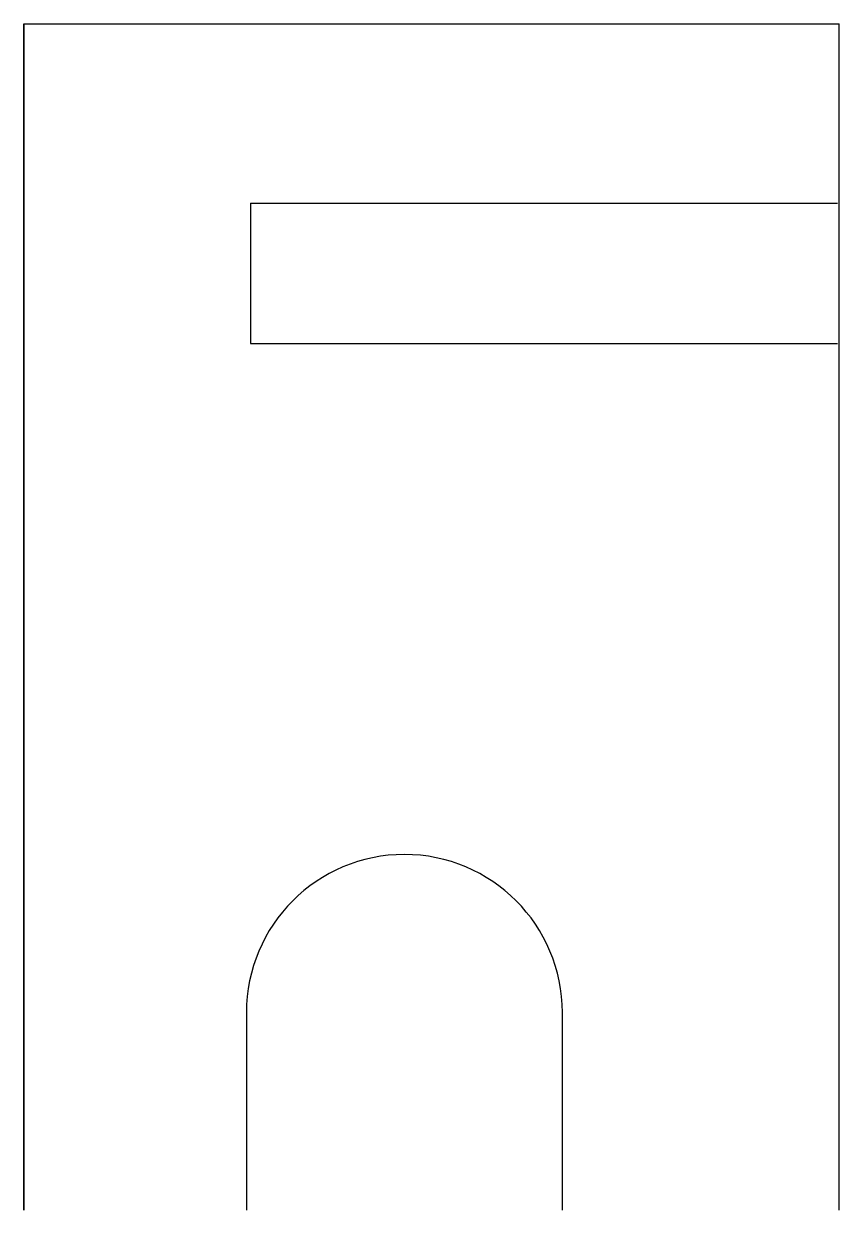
# Model space of a CAD drawing. Header units: inches. Extents: x 110.3 to 176.3, y 9.5 to 105.5.
import ezdxf

# ---------------------------------------------------------------- set-up
doc = ezdxf.new("R2010")
doc.units = ezdxf.units.IN
doc.header["$MEASUREMENT"] = 0

msp = doc.modelspace()

# ---------------------------------------------------------------- linework, layer by layer
for p, q in [((110.319, 105.467), (176.319, 105.467)), ((176.319, 9.467), (176.319, 105.467)), ((128.679, 90.94, 31.443), (176.169, 90.94, 31.443)), ((128.679, 79.583, 31.443), (176.169, 79.583, 31.443)), ((128.679, 79.583, 31.443), (128.679, 79.583, 23.539))]:
    msp.add_line(p, q)
at = {"extrusion": (0, 1, 0)}
msp.add_line((110.319, 100.939, 16), (110.319, 100.939), dxfattribs=at)
at = {"extrusion": (-1, 0, 0)}
msp.add_line((128.679, 90.94, 31.443), (128.679, 90.94, 23.539), dxfattribs=at)
msp.add_lwpolyline([(110.319, 105.467), (110.319, 105.467), (110.319, 9.467), (110.319, 9.467)], close=True)
at = {"elevation": 16}
msp.add_lwpolyline([(153.912, 9.467), (153.912, 25.467, 1), (128.343, 25.467), (128.343, 9.467)], format="xyb", dxfattribs=at)
at = {"extrusion": (-1, 0, 0)}
msp.add_arc((-85.261, 23.539, -128.679), 5.678, 180, 0, dxfattribs=at)

doc.saveas('drawing.dxf')
